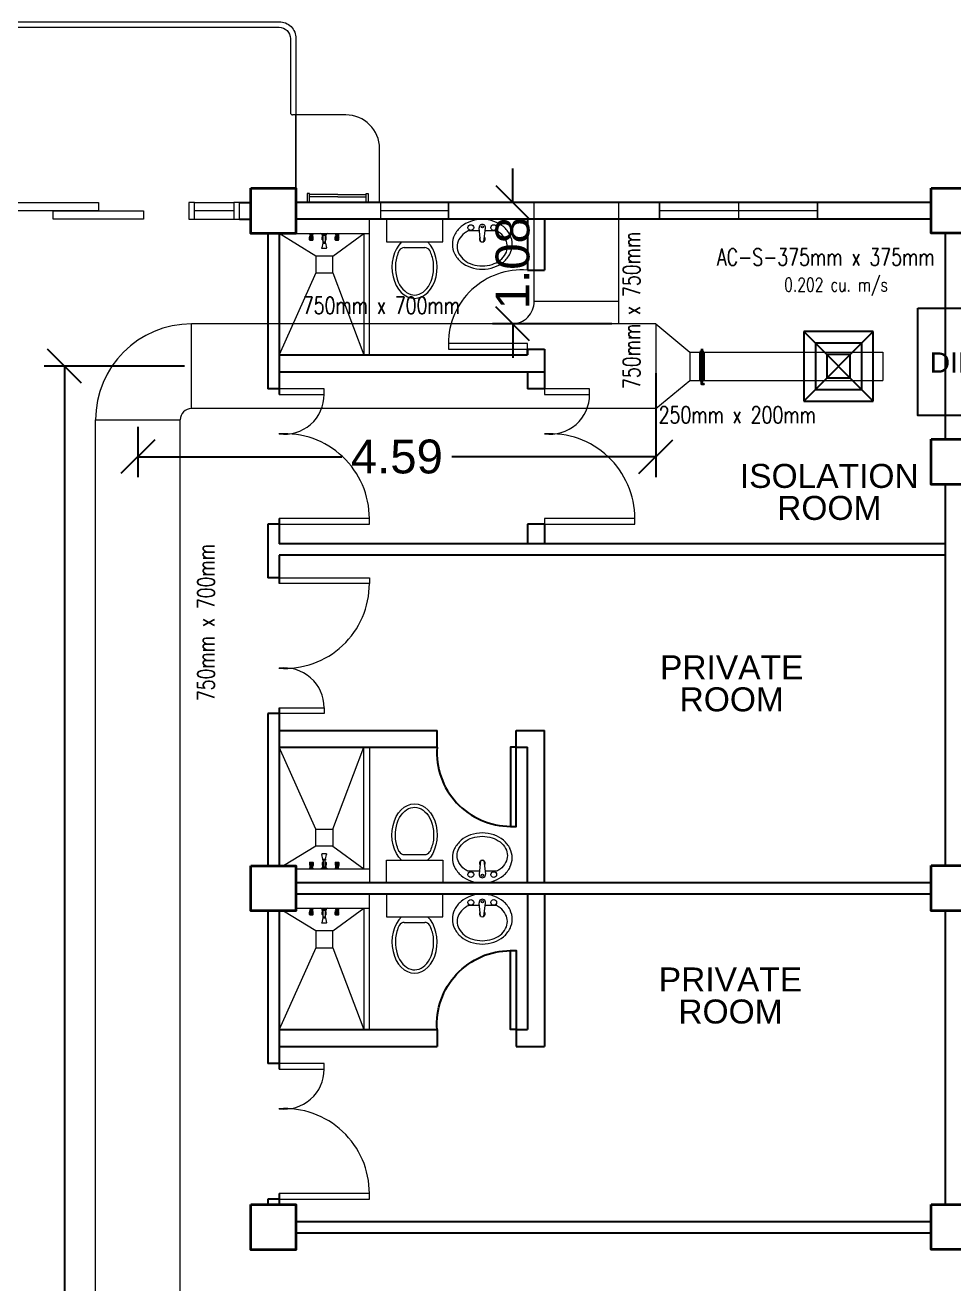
# Model space of a CAD drawing. Header units: millimetres. Extents: x 3 to 421, y 1 to 337.
# Drawn here: x 249.43 to 257.65, y 122.12 to 133.27 of the extents above; entities that cross this region are included whole.
import ezdxf

# ---------------------------------------------------------------- set-up
doc = ezdxf.new("R2010")
doc.units = ezdxf.units.MM
doc.header["$MEASUREMENT"] = 0
for name, color, linetype in [('A.C.VOLUM DAMPER', 7, 'Continuous'), ('diffuser', 7, 'Continuous'), ('ducting label', 7, 'Continuous'), ('label', 7, 'Continuous'), ('Legends', 7, 'Continuous')]:
    doc.layers.add(name, color=color, linetype=linetype)
doc.layers.add('ahu line', color=7, linetype='Continuous', lineweight=20)
doc.styles.add('Arch-Dim', font='simplex.shx', dxfattribs={"width": 0.75})
doc.styles.get("Standard").update_dxf_attribs({"font": 'arial.ttf'})
doc.styles.add('SWISSLT175', font='swissl.ttf', dxfattribs={"height": 0.175})
doc.dimstyles.new('Copy of dimension', dxfattribs={"dimtxt": 0.3, "dimasz": 0.3, "dimexe": 0.18, "dimexo": 0.0625, "dimgap": 0.09, "dimtad": 0, "dimzin": 0, "dimdsep": 46, "dimtxsty": 'Standard', "dimblk": 'OBLIQUE', "dimcen": 0.09, "dimclrd": 256, "dimclre": 256, "dimclrt": 256, "dimadec": 0, "dimazin": 0, "dimtfac": 1, "dimtofl": 0, "dimtmove": 0, "dimatfit": 3, "dimldrblk": 'OBLIQUE', "dimfxl": 1, "dimtolj": 1, "dimtzin": 0, "dimarcsym": 0})

# ---------------------------------------------------------------- blocks, each defined once
blk = doc.blocks.new('dr 700')
at = {"color": 8, "ltscale": 0.03}
blk.add_lwpolyline([(0, 0), (0.05, 0), (0.05, 0.7), (0, 0.7)], close=True, dxfattribs=at)
blk.add_arc((0.05, 0.048), 0.652, 355.7578, 90, dxfattribs=at)
blk = doc.blocks.new('AC-S-12')
at = {"layer": 'diffuser'}
for p, q in [((-0.15, 0.15), (0.15, -0.15)), ((0.15, 0.15), (-0.15, -0.15)), ((-0.15, 0.15), (-0.15, -0.15)), ((0.15, 0.15), (-0.15, 0.15)), ((0.15, -0.15), (0.15, 0.15)), ((-0.1, 0.1), (-0.1, -0.1)), ((0.1, 0.1), (-0.1, 0.1)), ((0.1, -0.1), (0.1, 0.1)), ((-0.05, 0.05), (-0.05, -0.05)), ((0.05, 0.05), (-0.05, 0.05)), ((0.05, -0.05), (0.05, 0.05)), ((-0.05, -0.05), (0.05, -0.05)), ((-0.1, -0.1), (0.1, -0.1)), ((-0.15, -0.15), (0.15, -0.15))]:
    blk.add_line(p, q, dxfattribs=at)
for points in [[(-0.3582, 0.3582, 0, 0.0447, 0), (-0.2951, 0.295, 0, 0, 0), (-0.15, 0.15, 0, 0, 0)], [(0.3582, 0.3582, 0, 0.0447, 0), (0.2951, 0.295, 0, 0, 0), (0.15, 0.15, 0, 0, 0)], [(-0.3582, -0.3582, 0, 0.0447, 0), (-0.2951, -0.295, 0, 0, 0), (-0.15, -0.15, 0, 0, 0)], [(0.3582, -0.3582, 0, 0.0447, 0), (0.2951, -0.295, 0, 0, 0), (0.15, -0.15, 0, 0, 0)]]:
    blk.add_lwpolyline(points, format="xyseb", dxfattribs=at)
blk = doc.blocks.new('fcu')
at = {"layer": 'diffuser', "color": 7, "xscale": 2.052644456280903, "yscale": 2.052644456280903, "zscale": 2.052644456280903}
blk.add_blockref('AC-S-12', (0, 0), dxfattribs=at)
blk = doc.blocks.new('_Oblique')
at = {"color": 0, "linetype": 'ByBlock', "lineweight": -2}
blk.add_line((-0.5, -0.5), (0.5, 0.5), dxfattribs=at)
blk = doc.blocks.new('*D27')
at = {"layer": 'Defpoints', "color": 0, "transparency": 16777216}
for p in [(254.689, 131.697), (253.748, 130.621), (254.689, 130.621)]:
    blk.add_point(p, dxfattribs=at)
at = {"layer": 'diffuser', "lineweight": -2, "transparency": 16777216}
for p, q in [((253.748, 131.697), (253.748, 131.997)), ((254.626, 131.697), (253.568, 131.697)), ((254.626, 130.621), (253.568, 130.621)), ((253.748, 130.621), (253.748, 130.321))]:
    blk.add_line(p, q, dxfattribs=at)
at = {"layer": 'diffuser', "lineweight": -2, "transparency": 16777216, "xscale": 0.3, "yscale": 0.3, "zscale": 0.3}
for p, rotation in [((253.748, 131.697), 270), ((253.748, 130.621), 90)]:
    blk.add_blockref('_Oblique', p, dxfattribs=dict(at, rotation=rotation))
at = {"layer": 'diffuser', "transparency": 16777216, "insert": (253.748, 131.159), "char_height": 0.3, "attachment_point": 5, "rotation": 90}
blk.add_mtext('\\A1;1.08', dxfattribs=at)
blk = doc.blocks.new('*D28')
at = {"layer": 'Defpoints', "color": 0, "transparency": 16777216}
for p in [(255.015, 130.246), (250.429, 129.771), (250.429, 129.445)]:
    blk.add_point(p, dxfattribs=at)
at = {"layer": 'diffuser', "lineweight": -2, "transparency": 16777216}
for p, q in [((255.015, 130.184), (255.015, 129.265)), ((250.429, 129.709), (250.429, 129.265)), ((250.429, 129.445), (252.236, 129.445)), ((255.015, 129.445), (253.208, 129.445))]:
    blk.add_line(p, q, dxfattribs=at)
at = {"layer": 'diffuser', "lineweight": -2, "transparency": 16777216, "xscale": 0.3, "yscale": 0.3, "zscale": 0.3, "rotation": 180}
blk.add_blockref('_Oblique', (250.429, 129.445), dxfattribs=at)
at = {"layer": 'diffuser', "lineweight": -2, "transparency": 16777216, "xscale": 0.3, "yscale": 0.3, "zscale": 0.3}
blk.add_blockref('_Oblique', (255.015, 129.445), dxfattribs=at)
at = {"layer": 'diffuser', "transparency": 16777216, "insert": (252.722, 129.445), "char_height": 0.3, "attachment_point": 5}
blk.add_mtext('\\A1;4.59', dxfattribs=at)
blk = doc.blocks.new('*D29')
at = {"layer": 'Defpoints', "color": 0, "transparency": 16777216}
for p in [(250.904, 130.246), (249.78, 101.072), (251.004, 101.072)]:
    blk.add_point(p, dxfattribs=at)
at = {"layer": 'diffuser', "lineweight": -2, "transparency": 16777216}
for p, q in [((250.841, 130.246), (249.6, 130.246)), ((249.78, 130.246), (249.78, 116.258)), ((249.78, 101.072), (249.78, 115.06)), ((250.941, 101.072), (249.6, 101.072))]:
    blk.add_line(p, q, dxfattribs=at)
at = {"layer": 'diffuser', "lineweight": -2, "transparency": 16777216, "xscale": 0.3, "yscale": 0.3, "zscale": 0.3}
for p, rotation in [((249.78, 130.246), 90), ((249.78, 101.072), 270)]:
    blk.add_blockref('_Oblique', p, dxfattribs=dict(at, rotation=rotation))
at = {"layer": 'diffuser', "transparency": 16777216, "insert": (249.78, 115.659), "char_height": 0.3, "attachment_point": 5, "rotation": 90}
blk.add_mtext('\\A1;29.17', dxfattribs=at)

msp = doc.modelspace()

# ---------------------------------------------------------------- hatches: boundary and pattern name
at = {"layer": 'A.C.VOLUM DAMPER'}
h = msp.add_hatch(dxfattribs=at)
h.set_pattern_fill('ANSI31', color=256, scale=0.001864, angle=-90, style=0)
h.set_pattern_definition([(315, (-174.23303267, -111.23252256), (0.00016477009232, 0.00016477009232), [])])
h.paths.add_polyline_path([(255.426, 130.111), (255.431, 130.111), (255.431, 130.121), (255.414, 130.121), (255.414, 130.111), (255.419, 130.111), (255.419, 130.084), (255.443, 130.084), (255.443, 130.09), (255.426, 130.09)])

# ---------------------------------------------------------------- linework, layer by layer
at = {"color": 8, "lineweight": 9}
for p, q in [((252.269, 132.472), (251.799, 132.472)), ((252.569, 131.697), (252.569, 132.172)), ((251.949, 131.777), (251.929, 131.777)), ((251.929, 131.777), (251.929, 131.697)), ((251.949, 131.697), (251.949, 131.777)), ((252.199, 131.767), (251.949, 131.767)), ((252.199, 131.747), (251.949, 131.747)), ((252.199, 131.767), (252.449, 131.767)), ((252.199, 131.747), (252.449, 131.747)), ((252.449, 131.697), (252.449, 131.777)), ((252.449, 131.777), (252.469, 131.777)), ((252.469, 131.777), (252.469, 131.697)), ((251.829, 131.697), (252.629, 131.697)), ((252.579, 131.547), (252.579, 131.697)), ((253.179, 131.697), (252.579, 131.697)), ((253.179, 131.622), (252.579, 131.622)), ((253.179, 131.547), (253.179, 131.697)), ((255.048, 131.697), (255.048, 131.547)), ((256.448, 131.622), (255.048, 131.622)), ((255.748, 131.697), (255.748, 131.547)), ((256.448, 131.547), (256.448, 131.697)), ((251.923, 131.547), (252.523, 131.547)), ((252.523, 131.547), (253.123, 131.547)), ((252.629, 131.547), (252.629, 131.347)), ((253.129, 131.547), (252.629, 131.547)), ((253.129, 131.347), (253.129, 131.547)), ((251.829, 131.422), (252.479, 131.422)), ((251.948, 131.422), (251.982, 131.422)), ((251.948, 131.421), (251.948, 131.422)), ((251.948, 131.421), (251.982, 131.421)), ((251.948, 131.421), (251.951, 131.414)), ((251.951, 131.414), (251.979, 131.414)), ((251.951, 131.4), (251.952, 131.402)), ((251.951, 131.4), (251.979, 131.4)), ((251.951, 131.394), (251.951, 131.4)), ((251.952, 131.402), (251.978, 131.402)), ((251.954, 131.414), (251.954, 131.402)), ((251.976, 131.414), (251.976, 131.402)), ((251.979, 131.4), (251.978, 131.402)), ((251.982, 131.421), (251.979, 131.414)), ((251.979, 131.394), (251.979, 131.4)), ((251.982, 131.421), (251.982, 131.422)), ((252.061, 131.416), (252.05, 131.422)), ((252.05, 131.422), (252.108, 131.422)), ((252.096, 131.416), (252.061, 131.416)), ((252.061, 131.406), (252.061, 131.416)), ((252.061, 131.416), (252.096, 131.416)), ((252.096, 131.406), (252.061, 131.406)), ((252.065, 131.402), (252.071, 131.402)), ((252.065, 131.4), (252.065, 131.402)), ((252.065, 131.4), (252.071, 131.4)), ((252.065, 131.394), (252.065, 131.4)), ((252.067, 131.406), (252.067, 131.402)), ((252.071, 131.344), (252.071, 131.406)), ((252.071, 131.406), (252.086, 131.406)), ((252.086, 131.406), (252.086, 131.344)), ((252.086, 131.402), (252.092, 131.402)), ((252.086, 131.4), (252.093, 131.4)), ((252.09, 131.406), (252.09, 131.402)), ((252.093, 131.4), (252.092, 131.402)), ((252.093, 131.394), (252.093, 131.4)), ((252.108, 131.422), (252.096, 131.416)), ((252.096, 131.416), (252.096, 131.406)), ((252.175, 131.421), (252.175, 131.422)), ((252.175, 131.422), (252.209, 131.422)), ((252.175, 131.421), (252.179, 131.414)), ((252.175, 131.421), (252.209, 131.421)), ((252.178, 131.4), (252.179, 131.402)), ((252.178, 131.394), (252.178, 131.4)), ((252.178, 131.4), (252.206, 131.4)), ((252.179, 131.414), (252.206, 131.414)), ((252.179, 131.402), (252.206, 131.402)), ((252.181, 131.414), (252.181, 131.402)), ((252.204, 131.414), (252.204, 131.402)), ((252.209, 131.421), (252.206, 131.414)), ((252.206, 131.4), (252.206, 131.402)), ((252.206, 131.394), (252.206, 131.4)), ((252.209, 131.421), (252.209, 131.422)), ((253.454, 131.445), (253.352, 131.445)), ((253.464, 131.349), (253.451, 131.471)), ((253.493, 131.349), (253.507, 131.471)), ((251.948, 131.388), (251.951, 131.392)), ((251.948, 131.366), (251.948, 131.388)), ((251.948, 131.366), (251.982, 131.366)), ((251.952, 131.364), (251.948, 131.366)), ((251.952, 131.388), (251.959, 131.388)), ((251.952, 131.375), (251.952, 131.387)), ((251.952, 131.364), (251.978, 131.364)), ((251.952, 131.363), (251.952, 131.364)), ((251.952, 131.363), (251.978, 131.363)), ((251.959, 131.375), (251.959, 131.387)), ((251.978, 131.388), (251.971, 131.388)), ((251.971, 131.375), (251.971, 131.387)), ((251.978, 131.375), (251.978, 131.387)), ((251.978, 131.364), (251.982, 131.366)), ((251.978, 131.363), (251.978, 131.364)), ((251.982, 131.388), (251.98, 131.392)), ((251.982, 131.366), (251.982, 131.388)), ((252.066, 131.336), (252.058, 131.294)), ((252.098, 131.29), (252.059, 131.29)), ((252.062, 131.388), (252.064, 131.392)), ((252.062, 131.366), (252.062, 131.388)), ((252.062, 131.366), (252.071, 131.366)), ((252.066, 131.364), (252.062, 131.366)), ((252.065, 131.388), (252.071, 131.388)), ((252.066, 131.375), (252.066, 131.387)), ((252.066, 131.364), (252.071, 131.364)), ((252.066, 131.363), (252.066, 131.364)), ((252.066, 131.363), (252.071, 131.363)), ((252.066, 131.344), (252.066, 131.336)), ((252.091, 131.344), (252.066, 131.344)), ((252.066, 131.336), (252.091, 131.336)), ((252.066, 131.336), (252.091, 131.336)), ((252.092, 131.388), (252.086, 131.388)), ((252.086, 131.366), (252.095, 131.366)), ((252.086, 131.364), (252.092, 131.364)), ((252.086, 131.363), (252.092, 131.363)), ((252.091, 131.336), (252.091, 131.344)), ((252.091, 131.336), (252.1, 131.294)), ((252.092, 131.375), (252.092, 131.387)), ((252.092, 131.364), (252.095, 131.366)), ((252.092, 131.363), (252.092, 131.364)), ((252.095, 131.388), (252.093, 131.392)), ((252.095, 131.366), (252.095, 131.388)), ((252.176, 131.388), (252.178, 131.392)), ((252.176, 131.366), (252.176, 131.388)), ((252.179, 131.364), (252.176, 131.366)), ((252.176, 131.366), (252.209, 131.366)), ((252.179, 131.388), (252.186, 131.388)), ((252.179, 131.375), (252.179, 131.387)), ((252.179, 131.363), (252.179, 131.364)), ((252.179, 131.364), (252.205, 131.364)), ((252.179, 131.363), (252.205, 131.363)), ((252.186, 131.375), (252.186, 131.387)), ((252.206, 131.388), (252.198, 131.388)), ((252.198, 131.375), (252.198, 131.387)), ((252.205, 131.375), (252.205, 131.387)), ((252.205, 131.364), (252.209, 131.366)), ((252.205, 131.363), (252.205, 131.364)), ((252.209, 131.388), (252.207, 131.392)), ((252.209, 131.366), (252.209, 131.388)), ((252.629, 131.347), (253.129, 131.347)), ((252.788, 131.297), (252.969, 131.297)), ((257.579, 128.673), (257.579, 129.2)), ((251.952, 125.854), (251.948, 125.852)), ((251.948, 125.852), (251.982, 125.852)), ((251.948, 125.852), (251.948, 125.83)), ((251.948, 125.83), (251.951, 125.826)), ((251.951, 125.824), (251.951, 125.818)), ((251.952, 125.855), (251.978, 125.855)), ((251.952, 125.855), (251.952, 125.854)), ((251.952, 125.854), (251.978, 125.854)), ((251.952, 125.843), (251.952, 125.831)), ((251.952, 125.83), (251.959, 125.83)), ((251.959, 125.843), (251.959, 125.831)), ((251.971, 125.843), (251.971, 125.831)), ((251.978, 125.83), (251.971, 125.83)), ((251.978, 125.855), (251.978, 125.854)), ((251.978, 125.854), (251.982, 125.852)), ((251.978, 125.843), (251.978, 125.831)), ((251.979, 125.824), (251.979, 125.818)), ((251.982, 125.83), (251.98, 125.826)), ((251.982, 125.852), (251.982, 125.83)), ((252.066, 125.882), (252.058, 125.924)), ((252.098, 125.929), (252.059, 125.929)), ((252.066, 125.854), (252.062, 125.852)), ((252.062, 125.852), (252.071, 125.852)), ((252.062, 125.852), (252.062, 125.83)), ((252.062, 125.83), (252.064, 125.826)), ((252.065, 125.83), (252.071, 125.83)), ((252.065, 125.824), (252.065, 125.818)), ((252.066, 125.874), (252.066, 125.882)), ((252.066, 125.882), (252.091, 125.882)), ((252.066, 125.882), (252.091, 125.882)), ((252.091, 125.874), (252.066, 125.874)), ((252.066, 125.855), (252.071, 125.855)), ((252.066, 125.855), (252.066, 125.854)), ((252.066, 125.854), (252.071, 125.854)), ((252.066, 125.843), (252.066, 125.831)), ((252.071, 125.874), (252.071, 125.812)), ((252.086, 125.812), (252.086, 125.874)), ((252.086, 125.855), (252.092, 125.855)), ((252.086, 125.854), (252.092, 125.854)), ((252.086, 125.852), (252.095, 125.852)), ((252.092, 125.83), (252.086, 125.83)), ((252.091, 125.882), (252.1, 125.924)), ((252.091, 125.882), (252.091, 125.874)), ((252.092, 125.855), (252.092, 125.854)), ((252.092, 125.854), (252.095, 125.852)), ((252.092, 125.843), (252.092, 125.831)), ((252.095, 125.83), (252.093, 125.826)), ((252.093, 125.824), (252.093, 125.818)), ((252.095, 125.852), (252.095, 125.83)), ((252.179, 125.854), (252.176, 125.852)), ((252.176, 125.852), (252.176, 125.83)), ((252.176, 125.852), (252.209, 125.852)), ((252.176, 125.83), (252.178, 125.826)), ((252.178, 125.824), (252.178, 125.818)), ((252.179, 125.855), (252.179, 125.854)), ((252.179, 125.855), (252.205, 125.855)), ((252.179, 125.854), (252.205, 125.854)), ((252.179, 125.843), (252.179, 125.831)), ((252.179, 125.83), (252.186, 125.83)), ((252.186, 125.843), (252.186, 125.831)), ((252.198, 125.843), (252.198, 125.831)), ((252.206, 125.83), (252.198, 125.83)), ((252.205, 125.855), (252.205, 125.854)), ((252.205, 125.854), (252.209, 125.852)), ((252.205, 125.843), (252.205, 125.831)), ((252.206, 125.824), (252.206, 125.818)), ((252.209, 125.83), (252.207, 125.826)), ((252.209, 125.852), (252.209, 125.83)), ((252.629, 125.672), (252.629, 125.872)), ((252.629, 125.872), (253.129, 125.872)), ((252.788, 125.922), (252.969, 125.922)), ((253.129, 125.872), (253.129, 125.672)), ((253.464, 125.87), (253.451, 125.748)), ((253.493, 125.87), (253.507, 125.748)), ((251.829, 125.797), (252.479, 125.797)), ((251.948, 125.797), (251.951, 125.804)), ((251.948, 125.797), (251.982, 125.797)), ((251.948, 125.797), (251.982, 125.797)), ((251.948, 125.797), (251.948, 125.797)), ((251.951, 125.818), (251.952, 125.816)), ((251.951, 125.818), (251.979, 125.818)), ((251.951, 125.804), (251.979, 125.804)), ((251.952, 125.816), (251.978, 125.816)), ((251.954, 125.804), (251.954, 125.816)), ((251.976, 125.804), (251.976, 125.816)), ((251.979, 125.818), (251.978, 125.816)), ((251.982, 125.797), (251.979, 125.804)), ((251.982, 125.797), (251.982, 125.797)), ((252.061, 125.802), (252.05, 125.797)), ((252.05, 125.797), (252.108, 125.797)), ((252.096, 125.812), (252.061, 125.812)), ((252.061, 125.812), (252.061, 125.802)), ((252.096, 125.802), (252.061, 125.802)), ((252.061, 125.802), (252.096, 125.802)), ((252.065, 125.818), (252.071, 125.818)), ((252.065, 125.818), (252.065, 125.816)), ((252.065, 125.816), (252.071, 125.816)), ((252.067, 125.812), (252.067, 125.816)), ((252.071, 125.812), (252.086, 125.812)), ((252.086, 125.818), (252.093, 125.818)), ((252.086, 125.816), (252.092, 125.816)), ((252.09, 125.812), (252.09, 125.816)), ((252.093, 125.818), (252.092, 125.816)), ((252.096, 125.802), (252.096, 125.812)), ((252.108, 125.797), (252.096, 125.802)), ((252.175, 125.797), (252.179, 125.804)), ((252.175, 125.797), (252.175, 125.797)), ((252.175, 125.797), (252.209, 125.797)), ((252.175, 125.797), (252.209, 125.797)), ((252.178, 125.818), (252.206, 125.818)), ((252.178, 125.818), (252.179, 125.816)), ((252.179, 125.816), (252.206, 125.816)), ((252.179, 125.804), (252.206, 125.804)), ((252.181, 125.804), (252.181, 125.816)), ((252.204, 125.804), (252.204, 125.816)), ((252.206, 125.818), (252.206, 125.816)), ((252.209, 125.797), (252.206, 125.804)), ((252.209, 125.797), (252.209, 125.797)), ((253.129, 125.672), (252.629, 125.672)), ((252.629, 125.572), (252.629, 125.372)), ((253.129, 125.572), (252.629, 125.572)), ((253.129, 125.372), (253.129, 125.572)), ((253.464, 125.374), (253.451, 125.496)), ((253.493, 125.374), (253.507, 125.496)), ((251.829, 125.447), (252.479, 125.447)), ((251.948, 125.447), (251.982, 125.447)), ((251.948, 125.446), (251.948, 125.447)), ((251.948, 125.446), (251.982, 125.446)), ((251.948, 125.446), (251.951, 125.439)), ((251.948, 125.413), (251.951, 125.417)), ((251.948, 125.391), (251.948, 125.413)), ((251.948, 125.391), (251.982, 125.391)), ((251.952, 125.389), (251.948, 125.391)), ((251.951, 125.439), (251.979, 125.439)), ((251.951, 125.425), (251.952, 125.427)), ((251.951, 125.425), (251.979, 125.425)), ((251.951, 125.419), (251.951, 125.425)), ((251.952, 125.427), (251.978, 125.427)), ((251.952, 125.413), (251.959, 125.413)), ((251.952, 125.4), (251.952, 125.412)), ((251.952, 125.389), (251.978, 125.389)), ((251.952, 125.388), (251.952, 125.389)), ((251.952, 125.388), (251.978, 125.388)), ((251.954, 125.439), (251.954, 125.427)), ((251.959, 125.4), (251.959, 125.412)), ((251.978, 125.413), (251.971, 125.413)), ((251.971, 125.4), (251.971, 125.412)), ((251.976, 125.439), (251.976, 125.427)), ((251.979, 125.425), (251.978, 125.427)), ((251.978, 125.4), (251.978, 125.412)), ((251.978, 125.389), (251.982, 125.391)), ((251.978, 125.388), (251.978, 125.389)), ((251.982, 125.446), (251.979, 125.439)), ((251.979, 125.419), (251.979, 125.425)), ((251.982, 125.413), (251.98, 125.417)), ((251.982, 125.446), (251.982, 125.447)), ((251.982, 125.391), (251.982, 125.413)), ((252.061, 125.441), (252.05, 125.447)), ((252.05, 125.447), (252.108, 125.447)), ((252.096, 125.441), (252.061, 125.441)), ((252.061, 125.431), (252.061, 125.441)), ((252.061, 125.441), (252.096, 125.441)), ((252.096, 125.431), (252.061, 125.431)), ((252.062, 125.413), (252.064, 125.417)), ((252.062, 125.391), (252.062, 125.413)), ((252.062, 125.391), (252.071, 125.391)), ((252.066, 125.389), (252.062, 125.391)), ((252.065, 125.427), (252.071, 125.427)), ((252.065, 125.425), (252.065, 125.427)), ((252.065, 125.425), (252.071, 125.425)), ((252.065, 125.419), (252.065, 125.425)), ((252.065, 125.413), (252.071, 125.413)), ((252.066, 125.4), (252.066, 125.412)), ((252.066, 125.389), (252.071, 125.389)), ((252.066, 125.388), (252.066, 125.389)), ((252.066, 125.388), (252.071, 125.388)), ((252.067, 125.431), (252.067, 125.427)), ((252.071, 125.369), (252.071, 125.431)), ((252.071, 125.431), (252.086, 125.431)), ((252.086, 125.431), (252.086, 125.369)), ((252.086, 125.427), (252.092, 125.427)), ((252.086, 125.425), (252.093, 125.425)), ((252.092, 125.413), (252.086, 125.413)), ((252.086, 125.391), (252.095, 125.391)), ((252.086, 125.389), (252.092, 125.389)), ((252.086, 125.388), (252.092, 125.388)), ((252.09, 125.431), (252.09, 125.427)), ((252.093, 125.425), (252.092, 125.427)), ((252.092, 125.4), (252.092, 125.412)), ((252.092, 125.389), (252.095, 125.391)), ((252.092, 125.388), (252.092, 125.389)), ((252.093, 125.419), (252.093, 125.425)), ((252.095, 125.413), (252.093, 125.417)), ((252.095, 125.391), (252.095, 125.413)), ((252.108, 125.447), (252.096, 125.441)), ((252.096, 125.441), (252.096, 125.431)), ((252.175, 125.446), (252.175, 125.447)), ((252.175, 125.447), (252.209, 125.447)), ((252.175, 125.446), (252.179, 125.439)), ((252.175, 125.446), (252.209, 125.446)), ((252.176, 125.413), (252.178, 125.417)), ((252.176, 125.391), (252.176, 125.413)), ((252.179, 125.389), (252.176, 125.391)), ((252.176, 125.391), (252.209, 125.391)), ((252.178, 125.425), (252.179, 125.427)), ((252.178, 125.419), (252.178, 125.425)), ((252.178, 125.425), (252.206, 125.425)), ((252.179, 125.439), (252.206, 125.439)), ((252.179, 125.427), (252.206, 125.427)), ((252.179, 125.413), (252.186, 125.413)), ((252.179, 125.4), (252.179, 125.412)), ((252.179, 125.388), (252.179, 125.389)), ((252.179, 125.389), (252.205, 125.389)), ((252.179, 125.388), (252.205, 125.388)), ((252.181, 125.439), (252.181, 125.427)), ((252.186, 125.4), (252.186, 125.412)), ((252.206, 125.413), (252.198, 125.413)), ((252.198, 125.4), (252.198, 125.412)), ((252.204, 125.439), (252.204, 125.427)), ((252.205, 125.4), (252.205, 125.412)), ((252.205, 125.389), (252.209, 125.391)), ((252.205, 125.388), (252.205, 125.389)), ((252.209, 125.446), (252.206, 125.439)), ((252.206, 125.425), (252.206, 125.427)), ((252.206, 125.419), (252.206, 125.425)), ((252.209, 125.413), (252.207, 125.417)), ((252.209, 125.446), (252.209, 125.447)), ((252.209, 125.391), (252.209, 125.413)), ((253.454, 125.47), (253.352, 125.47)), ((252.066, 125.361), (252.058, 125.319)), ((252.098, 125.315), (252.059, 125.315)), ((252.066, 125.369), (252.066, 125.361)), ((252.091, 125.369), (252.066, 125.369)), ((252.066, 125.361), (252.091, 125.361)), ((252.066, 125.361), (252.091, 125.361)), ((252.091, 125.361), (252.091, 125.369)), ((252.091, 125.361), (252.1, 125.319)), ((252.629, 125.372), (253.129, 125.372)), ((252.788, 125.322), (252.969, 125.322)), ((257.579, 122.973), (257.579, 122.825))]:
    msp.add_line(p, q, dxfattribs=at)
at = {"color": 8, "lineweight": 13}
for p, q in [((250.929, 131.697), (251.279, 131.697)), ((251.279, 131.622), (250.929, 131.622)), ((250.929, 131.547), (251.279, 131.547))]:
    msp.add_line(p, q, dxfattribs=at)
at = {"color": 8, "lineweight": 25}
for p, q in [((251.329, 131.697), (251.429, 131.697)), ((257.454, 131.697), (251.829, 131.697)), ((251.329, 131.547), (251.429, 131.547)), ((257.454, 131.548), (251.829, 131.548)), ((251.579, 131.422), (251.579, 130.047)), ((251.679, 131.422), (251.679, 129.997)), ((257.579, 129.6), (257.579, 131.424)), ((251.679, 130.047), (251.579, 130.047)), ((257.579, 125.825), (257.579, 129.2)), ((251.579, 128.847), (251.579, 128.623)), ((251.679, 128.847), (251.579, 128.847)), ((251.679, 128.897), (251.679, 128.673)), ((251.579, 128.623), (251.579, 128.372)), ((257.579, 128.673), (251.679, 128.673)), ((257.579, 128.573), (251.679, 128.573)), ((251.679, 128.573), (251.679, 128.322)), ((257.579, 125.825), (257.579, 128.573)), ((251.679, 128.372), (251.579, 128.372)), ((251.579, 127.172), (251.579, 125.823)), ((251.679, 127.172), (251.579, 127.172)), ((251.679, 127.222), (251.679, 125.823)), ((257.454, 125.673), (251.829, 125.673)), ((257.454, 125.573), (251.829, 125.573)), ((251.579, 125.423), (251.579, 124.072)), ((251.679, 125.423), (251.679, 124.022)), ((257.579, 122.825), (257.579, 125.425)), ((257.579, 122.973), (257.579, 125.425)), ((251.679, 124.072), (251.579, 124.072)), ((251.579, 122.872), (251.579, 122.823)), ((251.679, 122.872), (251.579, 122.872)), ((251.679, 122.922), (251.679, 122.823)), ((251.829, 122.673), (257.454, 122.673)), ((251.829, 122.573), (257.454, 122.573))]:
    msp.add_line(p, q, dxfattribs=at)
at = {"color": 8, "lineweight": 25, "ltscale": 0.3}
for p, q in [((253.879, 131.547), (253.879, 131.097)), ((254.029, 131.547), (254.029, 131.097)), ((253.879, 130.397), (253.879, 130.347)), ((254.029, 130.397), (254.029, 130.197)), ((251.679, 130.347), (253.879, 130.347)), ((251.679, 130.197), (254.029, 130.197)), ((251.679, 127.022), (253.079, 127.022)), ((253.079, 126.872), (253.079, 127.022)), ((253.779, 127.022), (254.029, 127.022)), ((253.779, 126.872), (253.779, 127.022)), ((254.029, 125.672), (254.029, 127.022)), ((251.679, 126.872), (253.079, 126.872)), ((253.779, 126.872), (253.879, 126.872)), ((253.879, 125.672), (253.879, 126.872)), ((253.879, 125.572), (253.879, 124.372)), ((254.029, 125.572), (254.029, 124.222)), ((251.679, 124.372), (253.079, 124.372)), ((253.079, 124.372), (253.079, 124.222)), ((253.779, 124.372), (253.879, 124.372)), ((253.779, 124.372), (253.779, 124.222)), ((251.679, 124.222), (253.079, 124.222)), ((253.779, 124.222), (254.029, 124.222))]:
    msp.add_line(p, q, dxfattribs=at)
at = {"color": 8, "lineweight": 9, "ltscale": 0.3}
for p, q in [((252.004, 131.222), (251.679, 131.422)), ((252.154, 131.222), (252.429, 131.422)), ((252.004, 131.072), (251.679, 130.347)), ((252.154, 131.072), (252.429, 130.347)), ((252.004, 126.147), (251.679, 126.872)), ((252.154, 126.147), (252.429, 126.872)), ((252.004, 125.997), (251.719, 125.822)), ((252.154, 125.997), (252.429, 125.797)), ((252.004, 125.247), (251.719, 125.422)), ((252.154, 125.247), (252.429, 125.447)), ((252.004, 125.097), (251.679, 124.372)), ((252.154, 125.097), (252.429, 124.372))]:
    msp.add_line(p, q, dxfattribs=at)
at = {"color": 8, "linetype": 'Continuous', "lineweight": 25}
for p, q in [((253.879, 131.097), (254.029, 131.097)), ((253.879, 130.347), (253.879, 130.397)), ((253.879, 130.397), (254.029, 130.397)), ((253.879, 130.197), (253.879, 130.047)), ((254.029, 130.197), (254.029, 130.047)), ((254.029, 130.047), (253.879, 130.047)), ((253.879, 128.847), (253.879, 128.672)), ((254.029, 128.847), (253.879, 128.847)), ((254.029, 128.847), (254.029, 128.672))]:
    msp.add_line(p, q, dxfattribs=at)
at = {"color": 8, "lineweight": 9, "transparency": 33554687}
for points in [[(248.729, 131.697), (248.729, 133.147, -0.414214), (248.879, 133.297), (251.679, 133.297, -0.414214), (251.829, 133.147), (251.829, 131.822), (251.829, 132.472)], [(248.779, 131.697), (248.779, 133.147, -0.414214), (248.879, 133.247), (251.679, 133.247, -0.414214), (251.779, 133.147), (251.779, 132.492)]]:
    msp.add_lwpolyline(points, format="xyb", dxfattribs=at)
at = {"color": 8, "lineweight": 35}
for points in [[(251.429, 131.822), (251.829, 131.822), (251.829, 131.422), (251.429, 131.422)], [(257.454, 131.824), (257.854, 131.824), (257.854, 131.424), (257.454, 131.424)], [(257.454, 129.6), (257.854, 129.6), (257.854, 129.2), (257.454, 129.2)], [(251.429, 125.823), (251.829, 125.823), (251.829, 125.423), (251.429, 125.423)], [(257.454, 125.825), (257.854, 125.825), (257.854, 125.425), (257.454, 125.425)], [(251.429, 122.823), (251.829, 122.823), (251.829, 122.423), (251.429, 122.423)], [(257.454, 122.825), (257.854, 122.825), (257.854, 122.425), (257.454, 122.425)]]:
    msp.add_lwpolyline(points, close=True, dxfattribs=at)
at = {"color": 8, "lineweight": 13}
for points in [[(249.279, 131.697), (250.079, 131.697), (250.079, 131.622), (249.279, 131.622)], [(249.679, 131.622), (250.479, 131.622), (250.479, 131.547), (249.679, 131.547)], [(250.879, 131.697), (250.879, 131.547), (250.929, 131.547), (250.929, 131.697)], [(251.279, 131.697), (251.279, 131.547), (251.329, 131.547), (251.329, 131.697)]]:
    msp.add_lwpolyline(points, close=True, dxfattribs=at)
at = {"color": 8, "lineweight": 9}
for points in [[(252.579, 131.697), (253.179, 131.697), (253.179, 131.548), (252.579, 131.548)], [(255.048, 131.697), (256.448, 131.697), (256.448, 131.547), (255.048, 131.547)]]:
    msp.add_lwpolyline(points, close=True, dxfattribs=at)
at = {"color": 8, "lineweight": 9, "ltscale": 0.3}
for points in [[(252.429, 131.422), (252.429, 130.347), (252.479, 130.347), (252.479, 131.547), (252.479, 131.547)], [(252.429, 125.797), (252.429, 126.872), (252.479, 126.872), (252.479, 125.672), (252.479, 125.672)], [(252.429, 125.447), (252.429, 124.372), (252.479, 124.372), (252.479, 125.572), (252.479, 125.572)]]:
    msp.add_lwpolyline(points, dxfattribs=at)
at = {"color": 8, "lineweight": 9}
for points in [[(253.214, 131.326, 0.11576), (253.233, 131.243, 0.104047), (253.291, 131.169, 0.090875), (253.375, 131.122, 0.083344), (253.479, 131.105, 0.083344), (253.582, 131.122, 0.090875), (253.666, 131.169, 0.104047), (253.724, 131.243, 0.11576), (253.744, 131.326, 0.11576), (253.724, 131.408, 0.104047), (253.666, 131.482, 0.090875), (253.582, 131.529, 0.083344), (253.479, 131.547, 0.083344), (253.375, 131.529, 0.090875), (253.291, 131.482, 0.104047), (253.233, 131.408, 0.11576)], [(253.214, 125.351, 0.11576), (253.233, 125.268, 0.104047), (253.291, 125.194, 0.090875), (253.375, 125.147, 0.083344), (253.479, 125.13, 0.083344), (253.582, 125.147, 0.090875), (253.666, 125.194, 0.104047), (253.724, 125.268, 0.11576), (253.744, 125.351, 0.11576), (253.724, 125.433, 0.104047), (253.666, 125.507, 0.090875), (253.582, 125.554, 0.083344), (253.479, 125.572, 0.083344), (253.375, 125.554, 0.090875), (253.291, 125.507, 0.104047), (253.233, 125.433, 0.11576)]]:
    msp.add_lwpolyline(points, format="xyb", close=True, dxfattribs=at)
for points in [[(253.256, 131.305, 0.124838), (253.272, 131.242, 0.105788), (253.321, 131.184, 0.086697), (253.391, 131.148, 0.076776), (253.479, 131.135, 0.076776), (253.566, 131.148, 0.086697), (253.636, 131.184, 0.105788), (253.685, 131.242, 0.124838), (253.701, 131.305, 0.124838), (253.685, 131.367, 0.105788), (253.636, 131.425, 0.040067), (253.605, 131.445), (253.503, 131.445, 0.040067)], [(253.256, 125.914, -0.124838), (253.272, 125.976, -0.105788), (253.321, 126.034, -0.086697), (253.391, 126.07, -0.076776), (253.479, 126.084, -0.076776), (253.566, 126.07, -0.086697), (253.636, 126.034, -0.105788), (253.685, 125.976, -0.124838), (253.701, 125.914, -0.124838), (253.685, 125.851, -0.105788), (253.636, 125.793, -0.040067), (253.605, 125.774), (253.503, 125.774, -0.040067)], [(253.454, 125.774), (253.352, 125.774, -0.040067), (253.321, 125.793, -0.105788), (253.272, 125.851, -0.124838), (253.256, 125.914, -0.124838)], [(253.256, 125.33, 0.124838), (253.272, 125.267, 0.105788), (253.321, 125.209, 0.086697), (253.391, 125.173, 0.076776), (253.479, 125.16, 0.076776), (253.566, 125.173, 0.086697), (253.636, 125.209, 0.105788), (253.685, 125.267, 0.124838), (253.701, 125.33, 0.124838), (253.685, 125.392, 0.105788), (253.636, 125.45, 0.040067), (253.605, 125.47), (253.503, 125.47, 0.040067)]]:
    msp.add_lwpolyline(points, format="xyb", dxfattribs=at)
at = {"color": 8, "lineweight": 9, "ltscale": 0.03}
for points in [[(252.154, 131.222), (252.004, 131.222), (252.004, 131.072), (252.154, 131.072)], [(252.154, 125.997), (252.004, 125.997), (252.004, 126.147), (252.154, 126.147)], [(252.154, 125.247), (252.004, 125.247), (252.004, 125.097), (252.154, 125.097)]]:
    msp.add_lwpolyline(points, close=True, dxfattribs=at)
at = {"color": 8, "lineweight": 13, "ltscale": 0.03}
for points in [[(253.879, 130.397), (253.879, 130.447), (253.179, 130.447), (253.179, 130.397)], [(251.679, 130.047), (251.679, 129.997), (252.079, 129.997), (252.079, 130.047)], [(254.029, 130.047), (254.029, 129.997), (254.429, 129.997), (254.429, 130.047)], [(251.679, 128.897), (251.679, 128.847), (252.479, 128.847), (252.479, 128.897)], [(254.029, 128.897), (254.029, 128.847), (254.829, 128.847), (254.829, 128.897)], [(251.679, 128.322), (251.679, 128.372), (252.479, 128.372), (252.479, 128.322)], [(251.679, 127.172), (251.679, 127.222), (252.079, 127.222), (252.079, 127.172)], [(251.679, 124.072), (251.679, 124.022), (252.079, 124.022), (252.079, 124.072)], [(251.679, 122.922), (251.679, 122.872), (252.479, 122.872), (252.479, 122.922)]]:
    msp.add_lwpolyline(points, close=True, dxfattribs=at)
at = {"color": 8, "lineweight": 9}
for centre, radius in [((253.377, 131.474), 0.0255), ((253.479, 131.48), 0.0095), ((253.58, 131.474), 0.0255), ((253.377, 125.745), 0.0255), ((253.479, 125.738), 0.0095), ((253.58, 125.745), 0.0255), ((253.377, 125.499), 0.0255), ((253.479, 125.505), 0.0095), ((253.58, 125.499), 0.0255)]:
    msp.add_circle(centre, radius, dxfattribs=at)
for centre, radius, start, end in [((251.799, 132.492), 0.02, 180, 270), ((252.269, 132.172), 0.3, 0, 90), ((253.431, 131.281), 0.181, 127.3815, 151.5364), ((253.46, 131.243), 0.228, 118.2037, 127.3815), ((253.479, 131.474), 0.028, 353.7545, 186.2455), ((252.788, 131.247), 0.05, 90, 151.8499), ((252.969, 131.247), 0.05, 28.0084, 90), ((253.387, 131.305), 0.131, 151.5364, 180), ((253.479, 131.372), 0.025, 138.7978, 233.6932), ((253.479, 131.442), 0.0948, 261.2026, 278.7974), ((253.479, 131.372), 0.025, 251.3793, 288.6207), ((253.479, 131.372), 0.025, 306.3068, 41.2022), ((253.438, 125.874), 0.228, 129.8268, 153.5873), ((253.462, 125.844), 0.267, 109.0569, 129.8268), ((253.479, 125.797), 0.317, 90, 109.0569), ((253.479, 125.797), 0.317, 70.9431, 90), ((253.495, 125.844), 0.267, 50.1732, 70.9431), ((253.52, 125.874), 0.228, 26.4127, 50.1732), ((252.788, 125.972), 0.05, 208.1501, 270), ((252.969, 125.972), 0.05, 270, 331.9916), ((253.399, 125.893), 0.185, 153.5873, 180), ((253.558, 125.893), 0.185, 0, 26.4127), ((253.399, 125.893), 0.185, 180, 206.4127), ((253.479, 125.847), 0.025, 126.3068, 221.2022), ((253.479, 125.776), 0.0948, 81.2026, 98.7974), ((253.479, 125.847), 0.025, 71.3793, 108.6207), ((253.479, 125.847), 0.025, 318.7978, 53.6932), ((253.558, 125.893), 0.185, 333.5873, 0), ((253.438, 125.912), 0.228, 206.4127, 230.1732), ((253.462, 125.942), 0.267, 230.1732, 250.9431), ((253.479, 125.745), 0.028, 173.7545, 6.2455), ((253.495, 125.942), 0.267, 289.0569, 309.8268), ((253.52, 125.912), 0.228, 309.8268, 333.5873), ((253.479, 125.989), 0.317, 250.9431, 270), ((253.479, 125.989), 0.317, 270, 289.0569), ((253.479, 125.499), 0.028, 353.7545, 186.2455), ((253.387, 125.33), 0.131, 151.5364, 180), ((253.431, 125.306), 0.181, 127.3815, 151.5364), ((253.46, 125.268), 0.228, 118.2037, 127.3815), ((253.479, 125.397), 0.025, 138.7978, 233.6932), ((253.479, 125.397), 0.025, 306.3068, 41.2022), ((252.788, 125.272), 0.05, 90, 151.8499), ((252.969, 125.272), 0.05, 28.0084, 90), ((253.479, 125.467), 0.0948, 261.2026, 278.7974), ((253.479, 125.397), 0.025, 251.3793, 288.6207)]:
    msp.add_arc(centre, radius, start, end, dxfattribs=at)
at = {"color": 8, "lineweight": 13, "ltscale": 0.03}
for centre, radius, start, end in [((253.83, 130.447), 0.652, 85.7578, 180), ((251.726, 129.997), 0.353, 262.3719, 0), ((254.076, 129.997), 0.353, 262.3719, 0), ((251.727, 128.897), 0.752, 0, 93.6952), ((254.077, 128.897), 0.752, 0, 93.6952), ((251.727, 128.322), 0.752, 266.3048, 0), ((251.726, 127.222), 0.353, 0, 97.6281), ((251.726, 124.022), 0.353, 262.3719, 0), ((251.727, 122.922), 0.752, 0, 93.6952)]:
    msp.add_arc(centre, radius, start, end, dxfattribs=at)
at = {"color": 8, "lineweight": 9}
for centre, major_axis, ratio, start_param, end_param in [((251.947, 131.394), (0.00268, 0.00268), 1, 5.003733, 5.497675), ((251.965, 131.389), (-0.00268, 0.00268), 1, -1.367654, -0.203367), ((251.983, 131.394), (0.00268, 0.00268), 1, 2.356082, 2.850023), ((252.061, 131.394), (-0.00268, 0.00268), 1, 3.432937, 3.926878), ((252.096, 131.394), (-0.00268, 0.00268), 1, 0.785286, 1.279227), ((252.175, 131.394), (0.00268, 0.00268), 1, 5.003733, 5.497675), ((252.192, 131.389), (-0.00268, 0.00268), 1, -1.367654, -0.203367), ((252.21, 131.394), (0.00268, 0.00268), 1, 2.356082, 2.850023), ((251.939, 131.376), (-0.00896, 0.00896), 1, 3.15309, 3.864175), ((251.937, 131.381), (0.0118, 0.0118), 1, 6.018417, 6.150642), ((251.948, 131.387), (0.00268, 0.00268), 1, 5.497675, 6.125314), ((251.963, 131.387), (-0.00268, 0.00268), 1, 0.157647, 0.785286), ((251.969, 131.376), (-0.00738, 0.00738), 1, 0.858879, 1.643677), ((251.97, 131.382), (0.00887, 0.00887), 1, 1.36743, 1.728443), ((251.965, 131.371), (-0.00268, 0.00268), 1, 1.643677, 3.068487), ((251.96, 131.382), (0.00887, 0.00887), 1, 6.125314, 6.486327), ((251.961, 131.376), (0.00738, 0.00738), 1, 4.639283, 5.424081), ((251.967, 131.387), (-0.00268, 0.00268), 1, 3.926878, 4.554518), ((251.982, 131.387), (0.00268, 0.00268), 1, 1.728443, 2.356082), ((251.991, 131.376), (0.00896, 0.00896), 1, 2.418785, 3.129871), ((251.993, 131.381), (-0.0118, 0.0118), 1, 0.132318, 0.264544), ((252.053, 131.376), (-0.00896, 0.00896), 1, 3.15309, 3.864175), ((252.05, 131.381), (0.0118, 0.0118), 1, 6.018417, 6.150642), ((252.062, 131.387), (-0.00268, 0.00268), 1, 3.926878, 4.554518), ((252.096, 131.387), (-0.00268, 0.00268), 1, 0.157647, 0.785286), ((252.104, 131.376), (-0.00896, 0.00896), 1, 0.847989, 1.559075), ((252.107, 131.381), (0.0118, 0.0118), 1, 1.703115, 1.83534), ((252.096, 131.293), (0.00268, 0.00268), 1, 4.495711, 5.865773), ((252.167, 131.376), (-0.00896, 0.00896), 1, 3.15309, 3.864175), ((252.164, 131.381), (-0.0118, 0.0118), 1, 4.44762, 4.579846), ((252.175, 131.387), (0.00268, 0.00268), 1, 5.497675, 6.125314), ((252.19, 131.387), (-0.00268, 0.00268), 1, 0.157647, 0.785286), ((252.197, 131.376), (-0.00738, 0.00738), 1, 0.858879, 1.643677), ((252.197, 131.382), (0.00887, 0.00887), 1, 1.36743, 1.728443), ((252.192, 131.371), (-0.00268, 0.00268), 1, 1.643677, 3.068487), ((252.188, 131.382), (0.00887, 0.00887), 1, 6.125314, 6.486327), ((252.188, 131.376), (0.00738, 0.00738), 1, 4.639283, 5.424081), ((252.195, 131.387), (-0.00268, 0.00268), 1, 3.926878, 4.554518), ((252.209, 131.387), (0.00268, 0.00268), 1, 1.728443, 2.356082), ((252.218, 131.376), (0.00896, 0.00896), 1, 2.418785, 3.129871), ((252.221, 131.381), (-0.0118, 0.0118), 1, 0.132318, 0.264544), ((252.879, 131.122), (0, 0.275), 0.727273, 0.612555, 5.670631), ((252.061, 125.925), (0.00268, -0.00268), 1, 2.92514, 4.295202), ((251.939, 125.401), (-0.00896, 0.00896), 1, 3.15309, 3.864175), ((251.937, 125.406), (0.0118, 0.0118), 1, 6.018417, 6.150642), ((251.947, 125.419), (0.00268, 0.00268), 1, 5.003733, 5.497675), ((251.948, 125.412), (0.00268, 0.00268), 1, 5.497675, 6.125314), ((251.963, 125.412), (-0.00268, 0.00268), 1, 0.157647, 0.785286), ((251.969, 125.401), (-0.00738, 0.00738), 1, 0.858879, 1.643677), ((251.97, 125.407), (0.00887, 0.00887), 1, 1.36743, 1.728443), ((251.965, 125.414), (-0.00268, 0.00268), 1, -1.367654, -0.203367), ((251.965, 125.396), (-0.00268, 0.00268), 1, 1.643677, 3.068487), ((251.96, 125.407), (0.00887, 0.00887), 1, 6.125314, 6.486327), ((251.961, 125.401), (0.00738, 0.00738), 1, 4.639283, 5.424081), ((251.967, 125.412), (-0.00268, 0.00268), 1, 3.926878, 4.554518), ((251.982, 125.412), (0.00268, 0.00268), 1, 1.728443, 2.356082), ((251.991, 125.401), (0.00896, 0.00896), 1, 2.418785, 3.129871), ((251.983, 125.419), (0.00268, 0.00268), 1, 2.356082, 2.850023), ((251.993, 125.406), (-0.0118, 0.0118), 1, 0.132318, 0.264544), ((252.053, 125.401), (-0.00896, 0.00896), 1, 3.15309, 3.864175), ((252.061, 125.419), (-0.00268, 0.00268), 1, 3.432937, 3.926878), ((252.05, 125.406), (0.0118, 0.0118), 1, 6.018417, 6.150642), ((252.062, 125.412), (-0.00268, 0.00268), 1, 3.926878, 4.554518), ((252.096, 125.412), (-0.00268, 0.00268), 1, 0.157647, 0.785286), ((252.104, 125.401), (-0.00896, 0.00896), 1, 0.847989, 1.559075), ((252.096, 125.419), (-0.00268, 0.00268), 1, 0.785286, 1.279227), ((252.107, 125.406), (0.0118, 0.0118), 1, 1.703115, 1.83534), ((252.167, 125.401), (-0.00896, 0.00896), 1, 3.15309, 3.864175), ((252.164, 125.406), (-0.0118, 0.0118), 1, 4.44762, 4.579846), ((252.175, 125.419), (0.00268, 0.00268), 1, 5.003733, 5.497675), ((252.175, 125.412), (0.00268, 0.00268), 1, 5.497675, 6.125314), ((252.19, 125.412), (-0.00268, 0.00268), 1, 0.157647, 0.785286), ((252.197, 125.401), (-0.00738, 0.00738), 1, 0.858879, 1.643677), ((252.197, 125.407), (0.00887, 0.00887), 1, 1.36743, 1.728443), ((252.192, 125.414), (-0.00268, 0.00268), 1, -1.367654, -0.203367), ((252.192, 125.396), (-0.00268, 0.00268), 1, 1.643677, 3.068487), ((252.188, 125.407), (0.00887, 0.00887), 1, 6.125314, 6.486327), ((252.188, 125.401), (0.00738, 0.00738), 1, 4.639283, 5.424081), ((252.195, 125.412), (-0.00268, 0.00268), 1, 3.926878, 4.554518), ((252.209, 125.412), (0.00268, 0.00268), 1, 1.728443, 2.356082), ((252.218, 125.401), (0.00896, 0.00896), 1, 2.418785, 3.129871), ((252.21, 125.419), (0.00268, 0.00268), 1, 2.356082, 2.850023), ((252.221, 125.406), (-0.0118, 0.0118), 1, 0.132318, 0.264544), ((252.096, 125.318), (0.00268, 0.00268), 1, 4.495711, 5.865773), ((252.879, 125.147), (0, 0.275), 0.727273, 0.612555, 5.670631)]:
    msp.add_ellipse(centre, major_axis=major_axis, ratio=ratio, start_param=start_param, end_param=end_param, dxfattribs=at)
at = {"color": 8, "lineweight": 9, "extrusion": (4.99074e-41, -2.88216e-41, -1)}
for centre in [(252.061, 131.293), (252.061, 125.318)]:
    msp.add_ellipse(centre, major_axis=(0.00268, 0.00268), ratio=1, start_param=2.92514, end_param=4.295202, dxfattribs=at)
at = {"color": 8, "lineweight": 9, "extrusion": (0, 0, -1)}
msp.add_ellipse((252.879, 126.097), major_axis=(0, -0.275), ratio=0.727273, start_param=0.612555, end_param=5.670631, dxfattribs=at)
at = {"color": 8, "lineweight": 9, "extrusion": (4.99074e-41, 2.88216e-41, -1)}
for centre, major_axis, start_param, end_param in [((251.939, 125.842), (0.00896, -0.00896), -1.559299, -0.848214), ((251.937, 125.837), (0.0118, -0.0118), -0.264769, -0.132543), ((251.948, 125.831), (0.00268, -0.00268), -0.785511, -0.157871), ((251.947, 125.824), (0.00268, 0.00268), 0.291344, 0.785286), ((251.969, 125.842), (0.00738, 0.00738), 4.000472, 4.78527), ((251.963, 125.831), (0.00268, 0.00268), 3.299239, 3.926878), ((251.97, 125.836), (0.00887, -0.00887), 1.36743, 1.728443), ((251.965, 125.847), (0.00268, 0.00268), 4.78527, 6.21008), ((251.965, 125.829), (0.00268, -0.00268), 0.203142, 1.36743), ((251.96, 125.836), (0.00887, 0.00887), 1.412925, 1.773938), ((251.961, 125.842), (0.00738, -0.00738), 4.639283, 5.424081), ((251.967, 125.831), (0.00268, 0.00268), 0.785286, 1.412925), ((251.991, 125.842), (0.00896, 0.00896), 3.989582, 4.700667), ((251.982, 125.831), (0.00268, 0.00268), 3.299239, 3.926878), ((251.993, 125.837), (0.0118, -0.0118), 1.703115, 1.83534), ((251.983, 125.824), (0.00268, 0.00268), 3.926878, 4.42082), ((252.053, 125.842), (0.00896, 0.00896), 0.011497, 0.722582), ((252.05, 125.837), (0.0118, 0.0118), 1.306028, 1.438253), ((252.061, 125.824), (0.00268, -0.00268), -1.279452, -0.785511), ((252.062, 125.831), (0.00268, -0.00268), -0.785511, -0.157871), ((252.104, 125.842), (0.00896, -0.00896), 2.418785, 3.129871), ((252.096, 125.831), (0.00268, 0.00268), 3.299239, 3.926878), ((252.107, 125.837), (0.0118, 0.0118), 3.273911, 3.406137), ((252.096, 125.824), (0.00268, 0.00268), 3.926878, 4.42082), ((252.096, 125.925), (0.00268, 0.00268), 6.066508, 7.43657), ((252.167, 125.842), (0.00896, -0.00896), -1.559299, -0.848214), ((252.164, 125.837), (0.0118, -0.0118), -0.264769, -0.132543), ((252.175, 125.824), (0.00268, -0.00268), -1.279452, -0.785511), ((252.175, 125.831), (0.00268, 0.00268), 0.785286, 1.412925), ((252.197, 125.842), (0.00738, 0.00738), 4.000472, 4.78527), ((252.19, 125.831), (0.00268, 0.00268), 3.299239, 3.926878), ((252.197, 125.836), (0.00887, 0.00887), 2.938226, 3.299239), ((252.192, 125.848), (0.00268, -0.00268), 3.214474, 4.639283), ((252.192, 125.829), (0.00268, -0.00268), 0.203142, 1.36743), ((252.188, 125.836), (0.00887, -0.00887), -0.157871, 0.203142), ((252.188, 125.842), (0.00738, 0.00738), 6.21008, 6.994878), ((252.195, 125.831), (0.00268, 0.00268), 0.785286, 1.412925), ((252.218, 125.842), (0.00896, -0.00896), 2.418785, 3.129871), ((252.209, 125.831), (0.00268, -0.00268), 1.728443, 2.356082), ((252.221, 125.837), (0.0118, -0.0118), 1.703115, 1.83534), ((252.21, 125.824), (0.00268, -0.00268), 2.356082, 2.850023)]:
    msp.add_ellipse(centre, major_axis=major_axis, ratio=1, start_param=start_param, end_param=end_param, dxfattribs=at)
at = {"color": 8, "lineweight": 9}
for points in [[(252.744, 131.27), (252.735, 131.254), (252.728, 131.236), (252.701, 131.145), (252.706, 131.057), (252.764, 130.926), (252.814, 130.884), (252.912, 130.871), (252.964, 130.897), (253.038, 131.008), (253.056, 131.092), (253.04, 131.206), (253.029, 131.241), (253.013, 131.27)], [(252.744, 125.948), (252.735, 125.964), (252.728, 125.983), (252.701, 126.074), (252.706, 126.161), (252.764, 126.292), (252.814, 126.334), (252.912, 126.347), (252.964, 126.321), (253.038, 126.21), (253.056, 126.126), (253.04, 126.013), (253.029, 125.978), (253.013, 125.948)], [(252.744, 125.295), (252.735, 125.279), (252.728, 125.261), (252.701, 125.17), (252.706, 125.082), (252.764, 124.951), (252.814, 124.909), (252.912, 124.896), (252.964, 124.922), (253.038, 125.033), (253.056, 125.117), (253.04, 125.231), (253.029, 125.266), (253.013, 125.295)]]:
    msp.add_open_spline(points, degree=3, knots=[0.937253, 0.937253, 0.937253, 0.937253, 1.185372, 1.185372, 2.113864, 2.113864, 3.042356, 3.042356, 3.970847, 3.970847, 4.899339, 4.899339, 5.346062, 5.346062, 5.346062, 5.346062], dxfattribs=at)
at = {"layer": 'A.C.VOLUM DAMPER'}
for p, q in [((255.419, 130.399), (255.419, 130.384)), ((255.42, 130.384), (255.425, 130.39)), ((255.425, 130.399), (255.425, 130.384)), ((255.404, 130.371), (255.404, 130.121)), ((255.44, 130.348), (255.405, 130.327)), ((255.44, 130.28), (255.405, 130.301)), ((255.414, 130.375), (255.424, 130.384)), ((255.414, 130.373), (255.426, 130.384)), ((255.414, 130.384), (255.43, 130.384)), ((255.414, 130.377), (255.422, 130.384)), ((255.414, 130.373), (255.414, 130.384)), ((255.414, 130.383), (255.416, 130.384)), ((255.414, 130.381), (255.418, 130.384)), ((255.414, 130.379), (255.42, 130.384)), ((255.414, 130.383), (255.425, 130.373)), ((255.414, 130.381), (255.423, 130.373)), ((255.414, 130.379), (255.421, 130.373)), ((255.414, 130.377), (255.419, 130.373)), ((255.414, 130.375), (255.417, 130.373)), ((255.415, 130.384), (255.427, 130.373)), ((255.417, 130.384), (255.429, 130.373)), ((255.417, 130.373), (255.428, 130.384)), ((255.419, 130.389), (255.424, 130.384)), ((255.419, 130.387), (255.422, 130.384)), ((255.419, 130.385), (255.419, 130.384)), ((255.419, 130.384), (255.43, 130.374)), ((255.419, 130.373), (255.43, 130.384)), ((255.421, 130.373), (255.43, 130.382)), ((255.422, 130.384), (255.425, 130.388)), ((255.422, 130.384), (255.43, 130.376)), ((255.423, 130.373), (255.43, 130.38)), ((255.423, 130.376), (255.423, 130.121)), ((255.424, 130.384), (255.425, 130.386)), ((255.424, 130.384), (255.43, 130.378)), ((255.425, 130.373), (255.43, 130.378)), ((255.426, 130.384), (255.43, 130.38)), ((255.427, 130.373), (255.43, 130.376)), ((255.428, 130.384), (255.43, 130.382)), ((255.429, 130.373), (255.43, 130.374)), ((255.43, 130.384), (255.43, 130.373)), ((255.43, 130.384), (255.43, 130.384)), ((255.442, 130.121), (255.442, 130.371)), ((255.44, 130.258), (255.405, 130.237)), ((255.44, 130.195), (255.405, 130.216)), ((255.44, 130.173), (255.405, 130.152)), ((255.414, 130.121), (255.414, 130.111)), ((255.431, 130.121), (255.414, 130.121)), ((255.414, 130.111), (255.419, 130.111)), ((255.419, 130.084), (255.419, 130.111)), ((255.443, 130.084), (255.419, 130.084)), ((255.426, 130.111), (255.431, 130.111)), ((255.426, 130.09), (255.426, 130.111)), ((255.443, 130.09), (255.426, 130.09)), ((255.431, 130.111), (255.431, 130.121)), ((255.443, 130.084), (255.443, 130.09))]:
    msp.add_line(p, q, dxfattribs=at)
at = {"layer": 'A.C.VOLUM DAMPER', "extrusion": (0, 0, -1)}
for centre, major_axis, start_param, end_param in [((255.423, 130.338), (0.00251, 0.00251), 2.356195, 5.497787), ((255.423, 130.291), (0.00251, 0.00251), 2.356195, 5.497787), ((255.423, 130.338), (0.00251, -0.00251), 3.926991, 7.068583), ((255.423, 130.291), (0.00251, -0.00251), 3.926991, 7.068583), ((255.423, 130.248), (0.00251, 0.00251), 2.356194, 5.497787), ((255.423, 130.205), (0.00251, -0.00251), 0.785398, 3.926991), ((255.423, 130.248), (0.00251, -0.00251), 3.926991, 7.068583), ((255.423, 130.205), (0.00251, -0.00251), 3.926991, 7.068583), ((255.423, 130.162), (0.00251, 0.00251), 2.356195, 5.497787), ((255.423, 130.162), (0.00251, -0.00251), 3.926991, 7.068583)]:
    msp.add_ellipse(centre, major_axis=major_axis, ratio=1, start_param=start_param, end_param=end_param, dxfattribs=at)
at = {"layer": 'ahu line', "linetype": 'Continuous'}
for p, q in [((253.939, 130.821), (253.939, 131.697)), ((254.689, 130.621), (254.689, 131.697)), ((253.939, 130.821), (254.689, 130.821)), ((255.015, 130.621), (250.904, 130.621)), ((250.904, 129.871), (250.904, 130.621)), ((255.015, 130.621), (255.015, 129.871)), ((255.015, 130.621), (255.315, 130.371)), ((255.315, 130.371), (257.026, 130.371)), ((255.315, 130.371), (255.315, 130.121)), ((257.026, 130.371), (257.026, 130.121)), ((255.015, 129.871), (255.315, 130.121)), ((255.315, 130.121), (257.026, 130.121)), ((255.015, 129.871), (250.904, 129.871)), ((250.054, 100.448), (250.054, 129.771)), ((250.054, 129.771), (250.804, 129.771)), ((250.804, 100.448), (250.804, 129.771))]:
    msp.add_line(p, q, dxfattribs=at)
for centre, radius, start, end in [((253.739, 130.821), 0.2, 270, 0.0031), ((250.904, 129.771), 0.85, 90, 180), ((250.904, 129.771), 0.1, 90, 180)]:
    msp.add_arc(centre, radius, start, end, dxfattribs=at)
at = {"layer": 'Legends'}
msp.add_lwpolyline([(257.334, 130.76), (259.026, 130.76), (259.026, 129.811), (257.334, 129.811)], close=True, dxfattribs=at)

# ---------------------------------------------------------------- block references
at = {"color": 8, "lineweight": 13, "ltscale": 0.3, "rotation": 180}
msp.add_blockref('dr 700', (253.779, 126.872), dxfattribs=at)
at = {"color": 8, "lineweight": 9, "ltscale": 0.3, "xscale": -1}
msp.add_blockref('dr 700', (253.779, 124.372), dxfattribs=at)
at = {"layer": 'Legends', "linetype": 'Continuous', "lineweight": 25}
msp.add_blockref('fcu', (256.633, 130.246), dxfattribs=at)

# ---------------------------------------------------------------- texts
at = {"layer": 'ducting label', "color": 7, "linetype": 'Continuous', "lineweight": 25, "char_height": 0.15, "attachment_point": 1, "rotation": 90, "style": 'Arch-Dim'}
for s, width, insert in [('\\A1;750mm x 750mm', 1.94239, (254.726, 130.044)), ('\\A1;750mm x 700mm', 1.8334, (250.958, 127.28))]:
    msp.add_mtext_dynamic_manual_height_columns(s, width=width, gutter_width=1.011, heights=[0], dxfattribs=dict(at, insert=insert))
at = {"layer": 'ducting label', "color": 7, "linetype": 'Continuous', "lineweight": 25, "attachment_point": 1, "style": 'Arch-Dim'}
for s, width, insert, char_height in [('\\A1;AC-S-375mm x 375mm', 2.4399, (255.556, 131.288), 0.15), ('\\A1;0.202 cu. m/s', 1.719, (256.152, 131.029), 0.12), ('\\A1;750mm x 700mm', 1.67141, (251.889, 130.86), 0.15), ('\\A1;250mm x 200mm', 2.39602, (255.04, 129.891), 0.15)]:
    msp.add_mtext_dynamic_manual_height_columns(s, width=width, gutter_width=1.011, heights=[0], dxfattribs=dict(at, insert=insert, char_height=char_height))
at = {"layer": 'label', "color": 8, "lineweight": 9, "ltscale": 0.4, "char_height": 0.2125, "attachment_point": 5, "line_spacing_factor": 0.8, "style": 'SWISSLT175'}
for s, insert in [('ISOLATION ^JROOM', (256.551, 129.132)), ('PRIVATE ^JROOM', (255.687, 127.437)), ('PRIVATE ^JROOM', (255.676, 124.673))]:
    msp.add_mtext(s, dxfattribs=dict(at, insert=insert))
at = {"layer": 'Legends', "linetype": 'Continuous', "lineweight": 25, "insert": (257.439, 130.369), "char_height": 0.18, "attachment_point": 1}
msp.add_mtext_dynamic_manual_height_columns('DIFFUSER -4', width=1.77294, gutter_width=1.011, heights=[0], dxfattribs=at)

# ---------------------------------------------------------------- dimensions: what is measured, and where the dimension line sits
at = {"layer": 'diffuser'}
for base, p1, p2, picture, middle in [((253.748, 130.621), (254.689, 131.697), (254.689, 130.621), '*D27', (253.748, 131.159)), ((249.78, 101.072), (250.904, 130.246), (251.004, 101.072), '*D29', (249.78, 115.659))]:
    dim = msp.add_linear_dim(base=base, p1=p1, p2=p2, angle=90, dimstyle='Copy of dimension', dxfattribs=at)
    dim.commit()
    dim.dimension.update_dxf_attribs({"geometry": picture, "text_midpoint": middle})
dim = msp.add_linear_dim(base=(250.429, 129.445), p1=(255.015, 130.246), p2=(250.429, 129.771), dimstyle='Copy of dimension', dxfattribs=at)
dim.commit()
dim.dimension.update_dxf_attribs({"geometry": '*D28', "text_midpoint": (252.722, 129.445)})

doc.saveas('drawing.dxf')
